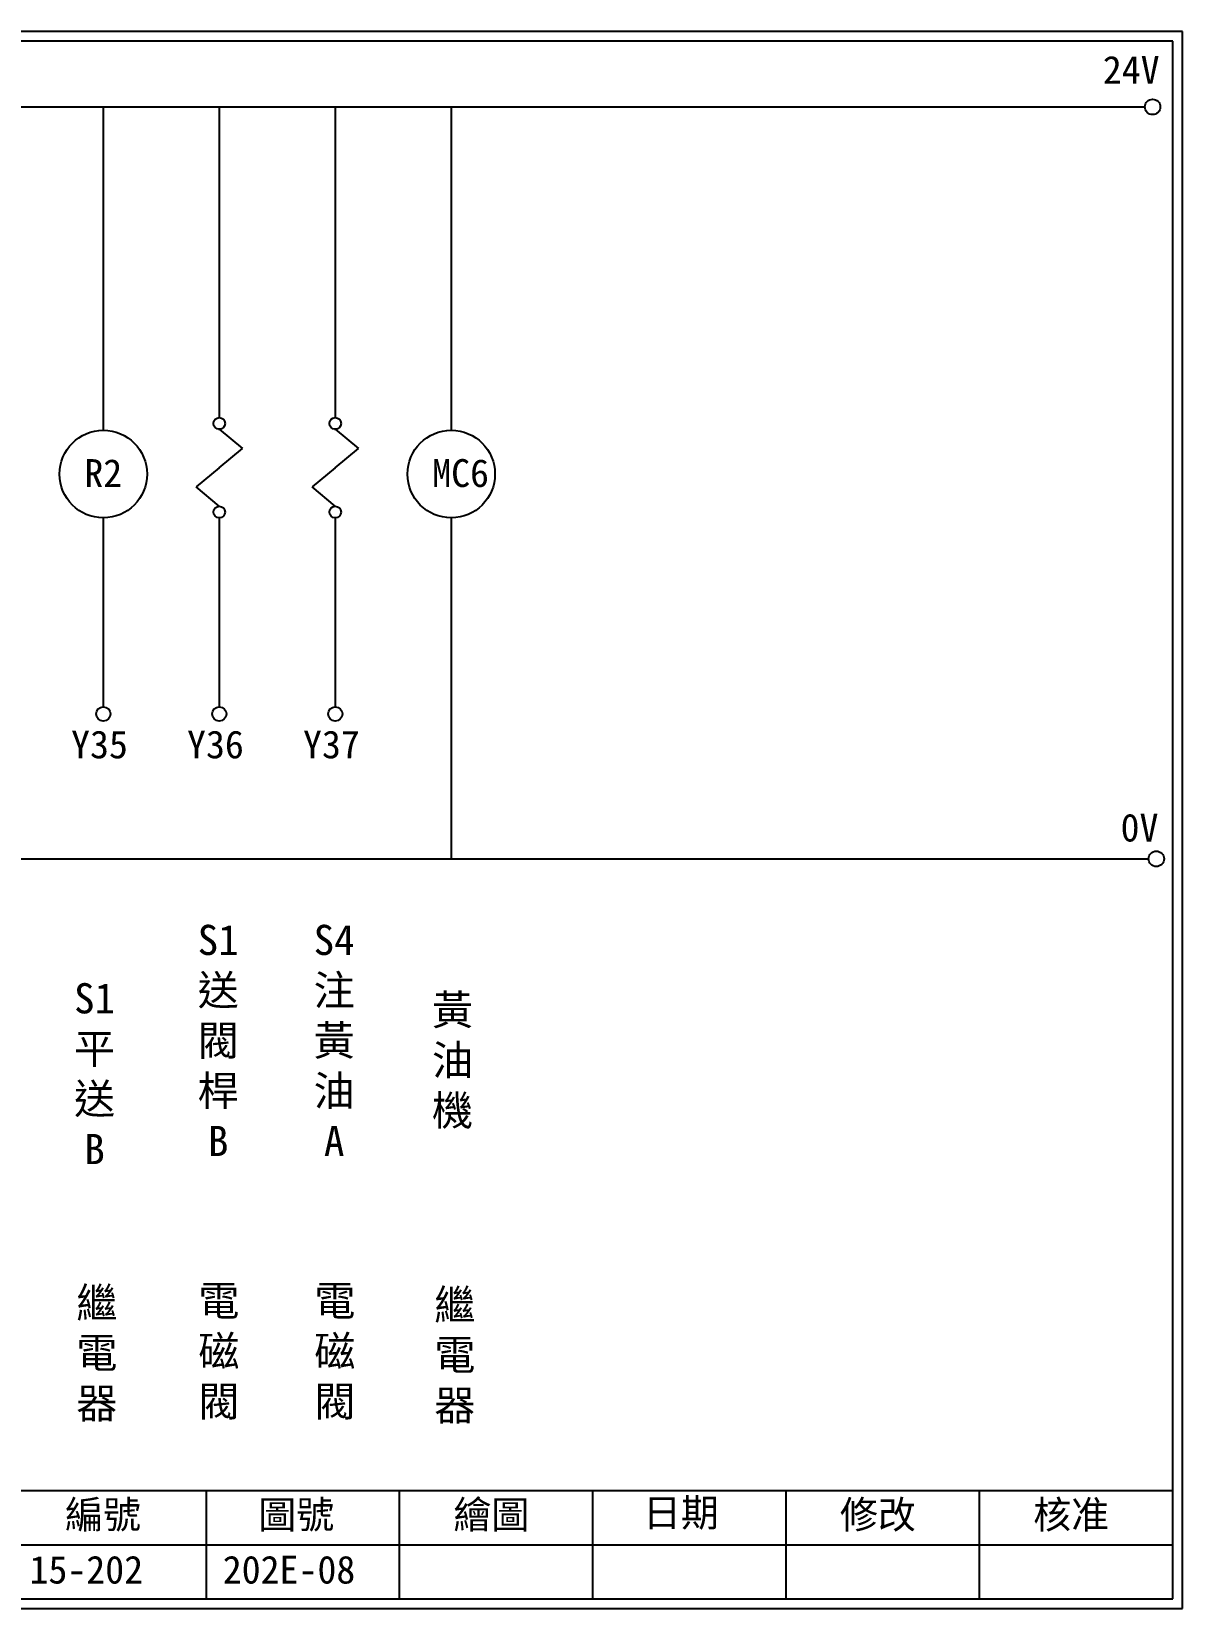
# Model space of a CAD drawing. Extents: x 926 to 1213, y 3 to 207.
# Drawn here: x 1063.9 to 1212.7, y 3 to 207 of the extents above; entities that cross this region are included whole.
import ezdxf

# ---------------------------------------------------------------- set-up
doc = ezdxf.new("R2010")
doc.units = 0
doc.layers.get('0').update_dxf_attribs({"linetype": 'CONTINUOUS'})
doc.layers.add('圖框層', color=7, linetype='CONTINUOUS')
doc.layers.add('標尺寸層', color=3, linetype='CONTINUOUS')
doc.styles.add('CNS', font='romanc.shx', dxfattribs={"bigfont": 'chineset.shx'})
doc.styles.add('STSL', font='kaiu.ttf')

msp = doc.modelspace()

# ---------------------------------------------------------------- linework, layer by layer
msp.add_line((1118.16, 119.62), (1118.16, 99.96))
for centre in [(1208.88, 197.22), (1209.36, 99.96)]:
    msp.add_circle(centre, 1)
at = {"layer": '圖框層', "color": 7}
for p, q in [((1212.74, 206.97), (925.74, 206.97)), ((1212.74, 3), (1212.74, 206.97)), ((1211.49, 205.72), (926.99, 205.72)), ((1211.49, 4.25), (1211.49, 205.72)), ((926.99, 18.25), (1211.49, 18.25)), ((1086.49, 4.25), (1086.49, 18.25)), ((1111.49, 4.25), (1111.49, 18.25)), ((1136.49, 4.25), (1136.49, 18.25)), ((1161.49, 4.25), (1161.49, 18.25)), ((1186.49, 4.25), (1186.49, 18.25)), ((1061.49, 11.25), (1211.49, 11.25)), ((926.99, 4.25), (1211.49, 4.25)), ((925.74, 3), (1212.74, 3))]:
    msp.add_line(p, q, dxfattribs=at)
at = {"layer": '標尺寸層', "color": 7}
for p, q in [((930.28, 197.22), (1207.88, 197.22)), ((1073.16, 197.22), (1073.16, 155.39)), ((1088.16, 197.22), (1088.16, 157.03)), ((1103.16, 197.22), (1103.16, 157.03)), ((1118.16, 197.22), (1118.16, 155.39)), ((1088.16, 155.53), (1091.17, 153.04)), ((1088.16, 155.53), (1088.16, 155.39)), ((1103.16, 155.53), (1106.17, 153.04)), ((1103.16, 155.53), (1103.16, 155.39)), ((1088.16, 150.55), (1091.17, 153.04)), ((1103.16, 150.55), (1106.17, 153.04)), ((1088.16, 150.55), (1085.16, 148.06)), ((1103.16, 150.55), (1100.16, 148.06)), ((1088.16, 145.57), (1085.16, 148.06)), ((1103.16, 145.57), (1100.16, 148.06)), ((1073.16, 144.07), (1073.16, 119.62)), ((1088.16, 144.07), (1088.16, 119.62)), ((1103.16, 144.07), (1103.16, 119.62)), ((1118.16, 144.07), (1118.16, 119.62)), ((930.49, 99.96), (1208.36, 99.96))]:
    msp.add_line(p, q, dxfattribs=at)
for centre, radius in [((1073.16, 149.73), 5.66), ((1088.16, 156.28), 0.751), ((1103.16, 156.28), 0.751), ((1118.16, 149.73), 5.66), ((1088.16, 144.82), 0.751), ((1103.16, 144.82), 0.751), ((1073.16, 118.7), 0.92), ((1088.16, 118.7), 0.92), ((1103.16, 118.7), 0.92)]:
    msp.add_circle(centre, radius, dxfattribs=at)

# ---------------------------------------------------------------- texts
at = {"layer": '圖框層', "color": 4, "style": 'STSL'}
for s, p in [('24V', (1202.44, 200.22)), ('R2', (1070.7, 148.06)), ('MC6', (1115.7, 148.06)), ('Y35', (1068.99, 112.96)), ('Y36', (1083.99, 112.96)), ('Y37', (1098.99, 112.96)), ('0V', (1204.74, 102.2)), ('編號', (1068.21, 13.34)), ('圖號', (1093.21, 13.34)), ('繪圖', (1118.44, 13.34)), ('日期', (1142.96, 13.59)), ('修改', (1168.44, 13.34)), ('核准', (1193.44, 13.34)), ('15-202', (1063.61, 6.22)), ('202E-08', (1088.61, 6.22))]:
    msp.add_text(s, height=3.6, dxfattribs=at).set_placement(p)
at = {"layer": '標尺寸層', "color": 7, "char_height": 3.9, "attachment_point": 5, "style": 'CNS'}
for s, insert, width in [('{\\fDFKai-SB|b0|i0|c136|p65;S1\\P送閥桿\\PB}', (1088.02, 76.47), 4.9608), ('{\\fDFKai-SB|b0|i0|c136|p65;S4\\P注黃油\\PA}', (1103.02, 76.47), 4.9608), ('{\\fDFKai-SB|b0|i0|c136|p65;S1\\P平送\\PB}', (1072.03, 72.17), 2.8481), ('{\\fDFKai-SB|b0|i0|c136|p65;黃油機}', (1118.33, 73.71), 2.8481), ('{\\fDFKai-SB|b0|i0|c136|p65;繼電器}', (1072.33, 35.84), 8.6627), ('{\\fDFKai-SB|b0|i0|c136|p65;電磁閥}', (1088.11, 36.08), 8.6627), ('{\\fDFKai-SB|b0|i0|c136|p65;電磁閥}', (1103.11, 36.08), 8.6627), ('{\\fDFKai-SB|b0|i0|c136|p65;繼電器}', (1118.63, 35.58), 8.6627)]:
    msp.add_mtext(s, dxfattribs=dict(at, insert=insert, width=width))

doc.saveas('drawing.dxf')
